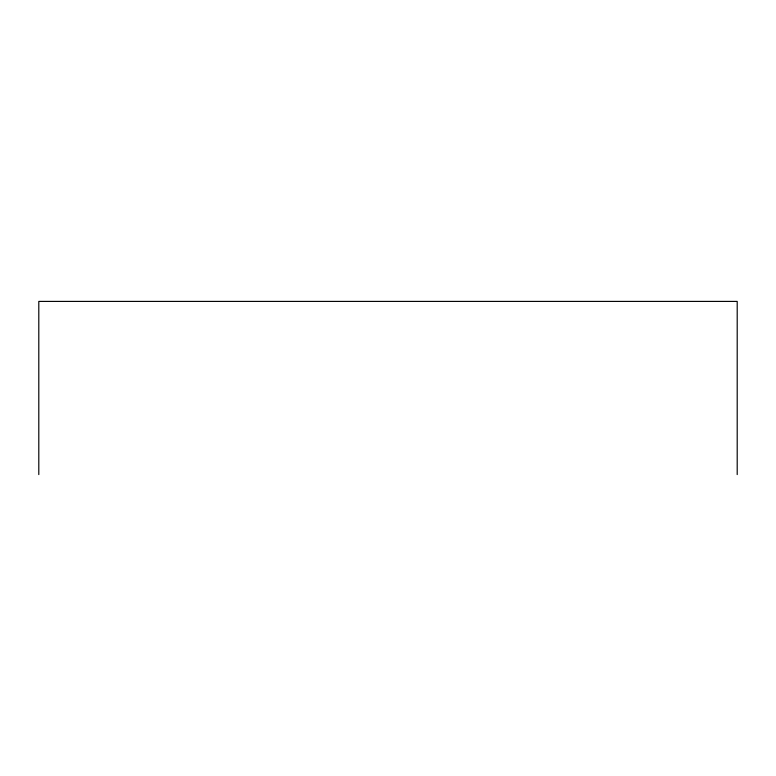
<?xml version="1.0" encoding="UTF-8"?>
<svg xmlns="http://www.w3.org/2000/svg" width="776" height="776" viewBox="0 0 776 776"><rect width="100%" height="100%" fill="white"/><g stroke="black" fill="none" stroke-linecap="round" stroke-linejoin="round"><path stroke-width="1.16" d="M737.2 474.592L737.2 301.408L38.8 301.408L38.8 474.592"/></g></svg>
